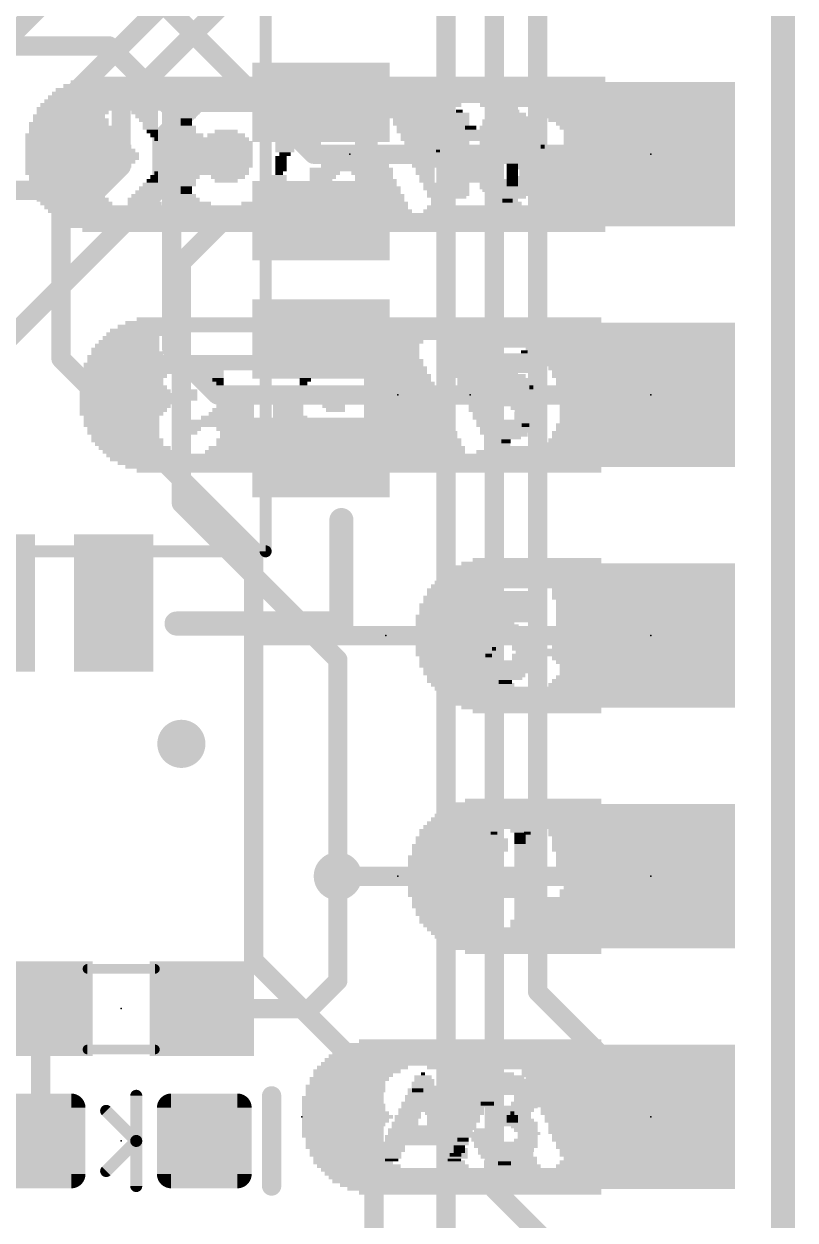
# Model space of a CAD drawing. Extents: x -33 to 53.6, y -19.6 to 58.5.
# Drawn here: x 14.85 to 22.99, y 28.12 to 40.75 of the extents above; entities that cross this region are included whole.
import ezdxf

# ---------------------------------------------------------------- set-up
doc = ezdxf.new("R2010")
doc.units = 0
for name, color, linetype in [('1', 12, 'CONTINUOUS'), ('16', 132, 'CONTINUOUS'), ('17', 110, 'CONTINUOUS'), ('18', 110, 'CONTINUOUS'), ('20', 31, 'CONTINUOUS'), ('21', 41, 'CONTINUOUS'), ('22', 40, 'CONTINUOUS'), ('23', 53, 'CONTINUOUS'), ('24', 53, 'CONTINUOUS'), ('51', 53, 'CONTINUOUS')]:
    doc.layers.add(name, color=color, linetype=linetype)

# ---------------------------------------------------------------- blocks, each defined once
blk = doc.blocks.new('RECT160000X160000R30')
at = {"const_width": 0.15}
blk.add_lwpolyline([(0.425, -0.35), (0.425, 0.35, 0.4142), (0.35, 0.425), (-0.35, 0.425, 0.4142), (-0.425, 0.35), (-0.425, -0.35, 0.4142), (-0.35, -0.425), (0.35, -0.425, 0.4142)], format="xyb", close=True, dxfattribs=at)
blk.add_solid([(-0.3754, -0.3754), (0.3754, -0.3754), (-0.3754, 0.3754), (0.3754, 0.3754)])
blk = doc.blocks.new('SQUAREP')
blk.add_solid([(-0.5, -0.5), (0.5, -0.5), (-0.5, 0.5), (0.5, 0.5)])
blk = doc.blocks.new('RECT')
blk.add_solid([(-0.5, -0.5), (0.5, -0.5), (-0.5, 0.5), (0.5, 0.5)])
blk = doc.blocks.new('ROUNDV')
at = {"const_width": 0.5}
blk.add_lwpolyline([(0, -0.25, 1), (0, 0.25, 1), (0, -0.25)], format="xyb", dxfattribs=at)

msp = doc.modelspace()

# ---------------------------------------------------------------- linework, layer by layer
at = {"layer": '1'}
for points, const_width in [([(22.86, 0), (22.86, 53.213)], 0.254), ([(19.304, 48.133), (19.304, 27.686)], 0.2032), ([(19.812, 45.72), (19.812, 28.448)], 0.2032), ([(20.2692, 43.18), (20.2692, 30.5308)], 0.2032), ([(15.494, 41.402), (14.732, 40.64)], 0.2032), ([(17.1653, 41.1683), (15.875, 39.878)], 0.2032), ([(16.383, 41.021), (15.24, 39.878)], 0.2032), ([(16.6776, 39.9186), (16.3068, 39.5478)], 0.2032), ([(17.9832, 39.9186), (16.6776, 39.9186)], 0.2032), ([(15.24, 39.878), (15.24, 39.624)], 0.2032), ([(15.875, 39.878), (15.875, 39.243)], 0.2032), ([(16.3068, 39.5478), (16.3068, 39.0398)], 0.2032), ([(15.875, 39.243), (15.621, 38.989)], 0.2032), ([(16.3068, 39.0398), (14.6456, 37.3786)], 0.2032), ([(15.621, 38.989), (9.652, 38.989)], 0.2032), ([(16.51, 38.227), (16.952, 38.669)], 0.2032), ([(16.952, 38.669), (17.9832, 38.669)], 0.2032), ([(16.51, 35.687), (16.51, 38.227)], 0.2032), ([(18.161, 34.036), (16.51, 35.687)], 0.2032), ([(18.161, 31.75), (18.161, 34.036)], 0.2032), ([(18.161, 30.646), (18.161, 31.75)], 0.2032), ([(18.161, 30.646), (17.868, 30.353)], 0.2032), ([(20.2692, 30.5308), (21.59, 29.21)], 0.2032), ([(15.025, 30.353), (15.025, 28.983)], 0.2032), ([(16.725, 30.353), (17.868, 30.353)], 0.2032), ([(15.025, 28.983), (14.998, 28.956)], 0.2032), ([(19.812, 28.448), (21.59, 26.67)], 0.2032)]:
    msp.add_lwpolyline(points, dxfattribs=dict(at, const_width=const_width))
at = {"layer": '1', "const_width": 0.1016}
for points in [[(16.6776, 39.9694, 1), (16.6776, 39.8678)], [(16.7136, 39.8827, 1), (16.6417, 39.9546)], [(17.9832, 39.8678, 1), (17.9832, 39.9694)], [(15.2908, 39.878, 1), (15.1892, 39.878)], [(15.2041, 39.9139, 1), (15.2759, 39.8421)], [(15.9258, 39.878, 1), (15.8242, 39.878)], [(15.8391, 39.9139, 1), (15.9109, 39.8421)], [(15.1892, 39.624, 1), (15.2908, 39.624)], [(16.3576, 39.5478, 1), (16.256, 39.5478)], [(16.2709, 39.5837, 1), (16.3427, 39.5119)], [(15.8242, 39.243, 1), (15.9258, 39.243)], [(15.9109, 39.2071, 1), (15.8391, 39.2789)], [(16.3427, 39.0039, 1), (16.2709, 39.0757)], [(15.5851, 39.0249, 1), (15.6569, 38.9531)], [(15.621, 38.9382, 1), (15.621, 39.0398)], [(16.256, 39.0398, 1), (16.3576, 39.0398)], [(16.952, 38.7198, 1), (16.952, 38.6182)], [(16.9879, 38.633, 1), (16.916, 38.7049)], [(17.9832, 38.6182, 1), (17.9832, 38.7198)], [(16.5608, 38.227, 1), (16.4592, 38.227)], [(16.4741, 38.2629, 1), (16.5459, 38.1911)], [(16.5459, 35.7229, 1), (16.4741, 35.6511)], [(16.4592, 35.687, 1), (16.5608, 35.687)], [(18.2118, 34.036, 1), (18.1102, 34.036)], [(18.1251, 34.0001, 1), (18.1969, 34.0719)], [(18.2118, 31.75, 1), (18.1102, 31.75)], [(18.1102, 31.75, 1), (18.2118, 31.75)], [(18.1102, 30.646, 1), (18.2118, 30.646)], [(18.1969, 30.6101, 1), (18.1251, 30.6819)], [(20.3051, 30.5667, 1), (20.2333, 30.4949)], [(20.2184, 30.5308, 1), (20.32, 30.5308)], [(15.0758, 30.353, 1), (14.9742, 30.353)], [(16.725, 30.4038, 1), (16.725, 30.3022)], [(17.8321, 30.3889, 1), (17.9039, 30.3171)], [(17.868, 30.3022, 1), (17.868, 30.4038)], [(21.5541, 29.1741, 1), (21.6259, 29.2459)], [(14.9621, 28.9919, 1), (15.0339, 28.9201)], [(15.0609, 28.9471, 1), (14.9891, 29.0189)], [(14.9742, 28.983, 1), (15.0758, 28.983)], [(19.8479, 28.4839, 1), (19.7761, 28.4121)], [(19.7612, 28.448, 1), (19.8628, 28.448)]]:
    msp.add_lwpolyline(points, format="xyb", dxfattribs=at)
at = {"layer": '16'}
for points, const_width in [([(22.86, 0), (22.86, 53.213)], 0.254), ([(17.907, 39.37), (15.875, 41.402)], 0.2032), ([(15.748, 40.513), (14.351, 40.513)], 0.2032), ([(16.4084, 39.8526), (15.748, 40.513)], 0.2032), ([(16.4084, 37.3126), (16.4084, 39.8526)], 0.2032), ([(15.24, 39.624), (15.24, 37.211)], 0.2032), ([(17.907, 39.37), (21.59, 39.37)], 0.2032), ([(16.891, 36.83), (16.4084, 37.3126)], 0.2032), ([(15.24, 37.211), (17.272, 35.179)], 0.2032), ([(21.59, 36.83), (16.891, 36.83)], 0.2032), ([(17.272, 35.179), (17.272, 34.29)], 0.2032), ([(17.272, 34.29), (17.272, 30.861)], 0.2032), ([(21.59, 34.29), (17.272, 34.29)], 0.2032), ([(18.161, 31.75), (21.59, 31.75)], 0.2032), ([(17.272, 30.861), (18.542, 29.591)], 0.2032), ([(18.542, 29.591), (18.542, 17.907)], 0.2032)]:
    msp.add_lwpolyline(points, dxfattribs=dict(at, const_width=const_width))
at = {"layer": '16', "const_width": 0.1016}
for points in [[(15.7839, 40.5489, 1), (15.7121, 40.4771)], [(15.748, 40.4622, 1), (15.748, 40.5638)], [(16.4592, 39.8526, 1), (16.3576, 39.8526)], [(16.3725, 39.8167, 1), (16.4443, 39.8885)], [(15.2908, 39.624, 1), (15.1892, 39.624)], [(17.907, 39.4208, 1), (17.907, 39.3192)], [(17.8711, 39.3341, 1), (17.9429, 39.4059)], [(21.59, 39.3192, 1), (21.59, 39.4208)], [(16.4443, 37.3485, 1), (16.3725, 37.2767)], [(15.2759, 37.2469, 1), (15.2041, 37.1751)], [(15.1892, 37.211, 1), (15.2908, 37.211)], [(16.3576, 37.3126, 1), (16.4592, 37.3126)], [(16.891, 36.8808, 1), (16.891, 36.7792)], [(16.8551, 36.7941, 1), (16.9269, 36.8659)], [(21.59, 36.7792, 1), (21.59, 36.8808)], [(17.3228, 35.179, 1), (17.2212, 35.179)], [(17.2361, 35.1431, 1), (17.3079, 35.2149)], [(17.3228, 34.29, 1), (17.2212, 34.29)], [(17.272, 34.3408, 1), (17.272, 34.2392)], [(17.2212, 34.29, 1), (17.3228, 34.29)], [(21.59, 34.2392, 1), (21.59, 34.3408)], [(18.161, 31.8008, 1), (18.161, 31.6992)], [(21.59, 31.6992, 1), (21.59, 31.8008)], [(17.3079, 30.8969, 1), (17.2361, 30.8251)], [(17.2212, 30.861, 1), (17.3228, 30.861)], [(18.5928, 29.591, 1), (18.4912, 29.591)], [(18.5061, 29.5551, 1), (18.5779, 29.6269)]]:
    msp.add_lwpolyline(points, format="xyb", dxfattribs=at)
at = {"layer": '20', "const_width": 0.2032}
msp.add_lwpolyline([(22.86, 2.54), (22.86, 55.88)], dxfattribs=at)
at = {"layer": '21'}
for points, const_width in [([(18.1991, 34.417), (18.1991, 35.5092)], 0.254), ([(16.4592, 34.417), (18.1991, 34.417)], 0.254), ([(17.4625, 29.4322), (17.4625, 28.4798)], 0.2032)]:
    msp.add_lwpolyline(points, dxfattribs=dict(at, const_width=const_width))
for points, const_width in [([(18.2626, 35.5092, 1), (18.1356, 35.5092)], 0.127), ([(16.4592, 34.4805, 1), (16.4592, 34.3535)], 0.127), ([(18.1356, 34.417, 1), (18.2626, 34.417)], 0.127), ([(18.1991, 34.3535, 1), (18.1991, 34.4805)], 0.127), ([(17.5133, 29.4322, 1), (17.4117, 29.4322)], 0.1016), ([(17.4117, 28.4798, 1), (17.5133, 28.4798)], 0.1016)]:
    msp.add_lwpolyline(points, format="xyb", dxfattribs=dict(at, const_width=const_width))
at = {"layer": '23'}
for p in [(18.288, 39.37), (18.796, 36.83), (18.669, 34.29), (18.796, 31.75), (15.875, 30.353), (17.78, 29.21), (15.875, 28.956)]:
    msp.add_point(p, dxfattribs=at)
at = {"layer": '24'}
for p in [(21.463, 39.37), (19.558, 36.83), (21.463, 36.83), (21.463, 34.29), (21.463, 31.75), (21.463, 29.21)]:
    msp.add_point(p, dxfattribs=at)
at = {"layer": '51'}
for points, const_width in [([(17.399, 49.6062), (17.399, 35.179)], 0.127), ([(17.399, 35.179), (5.461, 35.179)], 0.127), ([(16.231, 30.772), (15.519, 30.772)], 0.1016), ([(16.231, 29.921), (15.519, 29.921)], 0.1016), ([(16.0338, 29.4322), (16.0338, 28.956)], 0.127), ([(16.0338, 28.956), (15.7163, 29.2735)], 0.127), ([(16.0338, 28.956), (15.7163, 28.6385)], 0.127), ([(16.0338, 28.956), (16.0338, 28.4798)], 0.127)]:
    msp.add_lwpolyline(points, dxfattribs=dict(at, const_width=const_width))
for points, const_width in [([(17.399, 35.1472, 1), (17.399, 35.2108)], 0.0635), ([(17.3673, 35.179, 1), (17.4307, 35.179)], 0.0635), ([(15.519, 30.7974, 1), (15.519, 30.7466)], 0.0508), ([(16.231, 30.7466, 1), (16.231, 30.7974)], 0.0508), ([(15.519, 29.9464, 1), (15.519, 29.8956)], 0.0508), ([(16.231, 29.8956, 1), (16.231, 29.9464)], 0.0508), ([(16.0655, 29.4322, 1), (16.002, 29.4322)], 0.0635), ([(15.7387, 29.296, 1), (15.6938, 29.251)], 0.0635), ([(16.0655, 28.956, 1), (16.002, 28.956)], 0.0635), ([(16.002, 28.956, 1), (16.0655, 28.956)], 0.0635), ([(16.0562, 28.9335, 1), (16.0113, 28.9785)], 0.0635), ([(16.0113, 28.9335, 1), (16.0562, 28.9785)], 0.0635), ([(15.6938, 28.661, 1), (15.7387, 28.616)], 0.0635), ([(16.002, 28.4798, 1), (16.0655, 28.4798)], 0.0635)]:
    msp.add_lwpolyline(points, format="xyb", dxfattribs=dict(at, const_width=const_width))

# ---------------------------------------------------------------- block references
at = {"layer": '1', "xscale": 1.4478, "yscale": 0.8382}
for p, rotation in [((17.9832, 39.9186), 180), ((17.9832, 38.669), 180), ((17.9832, 37.4193), 180), ((17.9832, 36.1696), 180), ((14.5466, 34.6329), 90), ((15.7963, 34.6329), 90)]:
    msp.add_blockref('RECT', p, dxfattribs=dict(at, rotation=rotation))
at = {"layer": '1', "xscale": 1.1, "rotation": 180}
for p in [(15.025, 30.353), (16.725, 30.353)]:
    msp.add_blockref('RECT', p, dxfattribs=at)
at = {"layer": '1', "rotation": 270}
for p in [(14.998, 28.956), (16.752, 28.956)]:
    msp.add_blockref('RECT160000X160000R30', p, dxfattribs=at)
at = {"layer": '17', "xscale": 1.524, "yscale": 1.524, "rotation": 90}
for p in [(21.59, 39.37), (21.59, 39.37), (21.59, 36.83), (21.59, 36.83), (21.59, 34.29), (21.59, 34.29), (21.59, 31.75), (21.59, 31.75), (21.59, 29.21), (21.59, 29.21)]:
    msp.add_blockref('SQUAREP', p, dxfattribs=at)
at = {"layer": '18', "xscale": 0.508, "yscale": 0.508}
for p in [(15.24, 39.624), (15.24, 39.624), (16.51, 33.147), (16.51, 33.147), (18.161, 31.75), (18.161, 31.75)]:
    msp.add_blockref('ROUNDV', p, dxfattribs=at)
at = {"layer": '21'}
for p, xscale, yscale in [((19.428, 39.755), 0.24, 0.03), ((19.443, 39.79), 0.21, 0.04), ((19.443, 39.825), 0.07, 0.03), ((19.953, 39.755), 0.45, 0.03), ((19.973, 39.79), 0.35, 0.04), ((19.973, 39.825), 0.21, 0.03), ((19.373, 39.65), 0.35, 0.04), ((19.393, 39.685), 0.31, 0.03), ((19.408, 39.72), 0.28, 0.04), ((19.953, 39.65), 0.59, 0.04), ((19.953, 39.72), 0.53, 0.04), ((19.968, 39.685), 0.56, 0.03), ((19.323, 39.545), 0.45, 0.03), ((19.323, 39.51), 0.45, 0.04), ((19.338, 39.58), 0.42, 0.04), ((19.358, 39.615), 0.38, 0.03), ((19.798, 39.615), 0.28, 0.03), ((19.778, 39.58), 0.24, 0.04), ((19.778, 39.545), 0.24, 0.03), ((19.778, 39.51), 0.24, 0.04), ((20.148, 39.615), 0.28, 0.03), ((20.148, 39.51), 0.28, 0.04), ((20.163, 39.58), 0.25, 0.04), ((20.163, 39.545), 0.25, 0.03), ((19.338, 39.475), 0.42, 0.03), ((19.358, 39.44), 0.38, 0.04), ((19.218, 39.405), 0.04, 0.03), ((19.428, 39.405), 0.24, 0.03), ((19.428, 39.37), 0.24, 0.04), ((19.953, 39.475), 0.59, 0.03), ((19.968, 39.44), 0.56, 0.04), ((19.953, 39.37), 0.53, 0.04), ((19.973, 39.405), 0.49, 0.03), ((19.428, 39.335), 0.24, 0.03), ((19.428, 39.3), 0.24, 0.04), ((19.428, 39.265), 0.24, 0.03), ((19.758, 39.265), 0.28, 0.03), ((19.953, 39.335), 0.59, 0.03), ((19.973, 39.3), 0.63, 0.04), ((20.163, 39.265), 0.25, 0.03), ((19.428, 39.23), 0.24, 0.04), ((19.428, 39.195), 0.24, 0.03), ((19.428, 39.16), 0.24, 0.04), ((19.428, 39.125), 0.24, 0.03), ((19.743, 39.23), 0.25, 0.04), ((19.743, 39.195), 0.25, 0.03), ((19.743, 39.16), 0.25, 0.04), ((19.758, 39.125), 0.28, 0.03), ((20.163, 39.23), 0.25, 0.04), ((20.163, 39.125), 0.25, 0.03), ((20.198, 39.195), 0.24, 0.03), ((20.198, 39.16), 0.24, 0.04), ((19.428, 39.09), 0.24, 0.04), ((19.428, 39.055), 0.24, 0.03), ((19.428, 39.02), 0.24, 0.04), ((19.973, 39.09), 0.63, 0.04), ((19.973, 39.055), 0.63, 0.03), ((19.953, 39.02), 0.59, 0.04), ((19.428, 38.985), 0.24, 0.03), ((19.443, 38.95), 0.21, 0.04), ((19.428, 38.915), 0.18, 0.03), ((19.953, 38.985), 0.53, 0.03), ((19.953, 38.95), 0.45, 0.04), ((19.973, 38.915), 0.35, 0.03), ((19.953, 38.88), 0.11, 0.04), ((20.076, 37.25), 0.32, 0.04), ((20.131, 37.285), 0.07, 0.03), ((19.991, 37.11), 0.49, 0.04), ((20.006, 37.145), 0.46, 0.03), ((20.026, 37.18), 0.42, 0.04), ((20.041, 37.215), 0.39, 0.03), ((19.816, 37.005), 0.28, 0.03), ((19.951, 37.075), 0.49, 0.03), ((19.866, 37.04), 0.32, 0.04), ((19.761, 36.935), 0.25, 0.03), ((19.846, 36.9), 0.42, 0.04), ((19.881, 36.865), 0.49, 0.03), ((19.796, 36.97), 0.24, 0.04), ((19.886, 36.83), 0.56, 0.04), ((19.901, 36.795), 0.59, 0.03), ((19.921, 36.76), 0.63, 0.04), ((19.921, 36.725), 0.63, 0.03), ((19.746, 36.69), 0.28, 0.04), ((19.726, 36.655), 0.24, 0.03), ((19.726, 36.62), 0.24, 0.04), ((20.126, 36.69), 0.28, 0.04), ((20.146, 36.655), 0.24, 0.03), ((20.146, 36.62), 0.24, 0.04), ((19.741, 36.585), 0.21, 0.03), ((19.951, 36.55), 0.63, 0.04), ((19.936, 36.515), 0.6, 0.03), ((19.956, 36.48), 0.56, 0.04), ((20.146, 36.585), 0.24, 0.03), ((19.951, 36.445), 0.49, 0.03), ((19.956, 36.41), 0.42, 0.04), ((19.936, 36.375), 0.32, 0.03), ((19.936, 36.34), 0.1, 0.04), ((19.964, 34.71), 0.49, 0.04), ((19.984, 34.745), 0.39, 0.03), ((19.969, 34.64), 0.56, 0.04), ((19.969, 34.605), 0.56, 0.03), ((19.984, 34.675), 0.53, 0.03), ((19.969, 34.57), 0.56, 0.04), ((19.949, 34.535), 0.52, 0.03), ((19.794, 34.5), 0.21, 0.04), ((19.794, 34.465), 0.21, 0.03), ((19.809, 34.43), 0.32, 0.04), ((19.859, 34.395), 0.42, 0.03), ((19.894, 34.36), 0.49, 0.04), ((19.914, 34.325), 0.53, 0.03), ((19.929, 34.29), 0.56, 0.04), ((19.929, 34.255), 0.56, 0.03), ((19.949, 34.22), 0.6, 0.04), ((19.794, 34.185), 0.21, 0.03), ((19.754, 34.08), 0.07, 0.04), ((19.809, 34.15), 0.04, 0.04), ((20.124, 34.185), 0.25, 0.03), ((20.124, 34.15), 0.25, 0.04), ((20.124, 34.08), 0.25, 0.04), ((20.144, 34.115), 0.21, 0.03), ((19.914, 33.975), 0.59, 0.03), ((19.949, 34.01), 0.6, 0.04), ((19.774, 34.045), 0.17, 0.03), ((20.124, 34.045), 0.25, 0.03), ((19.929, 33.94), 0.56, 0.04), ((19.914, 33.905), 0.53, 0.03), ((19.914, 33.87), 0.45, 0.04), ((19.934, 33.835), 0.35, 0.03), ((19.929, 33.8), 0.14, 0.04), ((19.811, 32.205), 0.07, 0.03), ((20.161, 32.205), 0.07, 0.03), ((19.831, 32.135), 0.25, 0.03), ((19.831, 32.1), 0.25, 0.04), ((19.831, 32.065), 0.25, 0.03), ((19.831, 32.17), 0.17, 0.04), ((20.161, 32.17), 0.21, 0.04), ((20.181, 32.135), 0.25, 0.03), ((20.181, 32.1), 0.25, 0.04), ((20.181, 32.065), 0.25, 0.03), ((19.796, 31.995), 0.24, 0.03), ((19.796, 31.96), 0.24, 0.04), ((19.831, 32.03), 0.25, 0.04), ((20.181, 32.03), 0.25, 0.04), ((20.181, 31.995), 0.25, 0.03), ((20.181, 31.96), 0.25, 0.04), ((19.761, 31.855), 0.25, 0.03), ((19.761, 31.82), 0.25, 0.04), ((19.796, 31.925), 0.24, 0.03), ((19.796, 31.89), 0.24, 0.04), ((20.181, 31.925), 0.25, 0.03), ((20.181, 31.89), 0.25, 0.04), ((20.181, 31.855), 0.25, 0.03), ((20.181, 31.82), 0.25, 0.04), ((19.956, 31.715), 0.7, 0.03), ((19.956, 31.68), 0.7, 0.04), ((19.761, 31.785), 0.25, 0.03), ((19.971, 31.75), 0.67, 0.04), ((20.181, 31.785), 0.25, 0.03), ((19.956, 31.645), 0.7, 0.03), ((19.956, 31.61), 0.7, 0.04), ((19.971, 31.575), 0.67, 0.03), ((20.006, 31.54), 0.6, 0.04), ((20.181, 31.505), 0.25, 0.03), ((20.181, 31.47), 0.25, 0.04), ((20.181, 31.435), 0.25, 0.03), ((20.181, 31.4), 0.25, 0.04), ((20.181, 31.365), 0.25, 0.03), ((20.181, 31.33), 0.25, 0.04), ((20.181, 31.295), 0.17, 0.03), ((19.06, 29.665), 0.04, 0.03), ((19.915, 29.665), 0.21, 0.03), ((19.06, 29.56), 0.24, 0.04), ((19.06, 29.63), 0.18, 0.04), ((19.075, 29.595), 0.21, 0.03), ((19.915, 29.595), 0.49, 0.03), ((19.935, 29.56), 0.53, 0.04), ((19.935, 29.63), 0.39, 0.04), ((19.06, 29.42), 0.38, 0.04), ((19.06, 29.49), 0.32, 0.04), ((19.075, 29.455), 0.35, 0.03), ((19.08, 29.525), 0.28, 0.03), ((19.935, 29.455), 0.67, 0.03), ((19.725, 29.42), 0.25, 0.04), ((19.935, 29.525), 0.59, 0.03), ((19.935, 29.49), 0.59, 0.04), ((20.145, 29.42), 0.25, 0.04), ((19.06, 29.28), 0.52, 0.04), ((19.06, 29.35), 0.46, 0.04), ((19.075, 29.315), 0.49, 0.03), ((19.08, 29.385), 0.42, 0.03), ((19.725, 29.385), 0.17, 0.03), ((19.74, 29.35), 0.14, 0.04), ((20.02, 29.28), 0.42, 0.04), ((20.06, 29.315), 0.42, 0.03), ((20.13, 29.35), 0.28, 0.04), ((20.145, 29.385), 0.25, 0.03), ((18.9, 29.21), 0.28, 0.04), ((18.885, 29.175), 0.25, 0.03), ((18.92, 29.245), 0.24, 0.03), ((19.22, 29.245), 0.28, 0.03), ((19.235, 29.21), 0.25, 0.04), ((19.235, 29.175), 0.25, 0.03), ((20.005, 29.245), 0.39, 0.03), ((20.005, 29.21), 0.39, 0.04), ((20.02, 29.175), 0.42, 0.03), ((19.06, 29.07), 0.74, 0.04), ((19.06, 29.035), 0.74, 0.03), ((18.87, 29.14), 0.28, 0.04), ((19.06, 29.105), 0.66, 0.03), ((19.27, 29.14), 0.24, 0.04), ((19.69, 29.035), 0.24, 0.03), ((19.69, 29.07), 0.18, 0.04), ((20.06, 29.14), 0.42, 0.04), ((20.13, 29.105), 0.28, 0.03), ((20.145, 29.07), 0.25, 0.04), ((20.18, 29.035), 0.24, 0.03), ((19.06, 28.93), 0.88, 0.04), ((19.06, 29), 0.8, 0.04), ((19.06, 28.965), 0.8, 0.03), ((19.69, 29), 0.24, 0.04), ((19.71, 28.965), 0.28, 0.03), ((19.935, 28.93), 0.67, 0.04), ((20.145, 28.965), 0.25, 0.03), ((20.165, 29), 0.21, 0.04), ((18.73, 28.86), 0.28, 0.04), ((18.71, 28.825), 0.24, 0.03), ((18.745, 28.895), 0.25, 0.03), ((18.725, 28.79), 0.21, 0.04), ((19.375, 28.895), 0.25, 0.03), ((19.39, 28.86), 0.28, 0.04), ((19.41, 28.825), 0.24, 0.03), ((19.41, 28.79), 0.24, 0.04), ((19.935, 28.895), 0.67, 0.03), ((19.935, 28.86), 0.59, 0.04), ((19.92, 28.825), 0.56, 0.03), ((19.915, 28.79), 0.49, 0.04), ((18.73, 28.755), 0.14, 0.03), ((19.39, 28.755), 0.14, 0.03), ((19.915, 28.755), 0.35, 0.03), ((19.92, 28.72), 0.14, 0.04)]:
    msp.add_blockref('RECT', p, dxfattribs=dict(at, xscale=xscale, yscale=yscale))
at = {"layer": '22', "yscale": 0.04, "rotation": 180}
for p, xscale in [((18.163, 40.13), 5.64), ((18.223, 40.17), 5.52), ((18.063, 40.01), 5.84), ((18.083, 40.05), 5.8), ((18.123, 40.09), 5.72), ((15.423, 39.89), 0.8), ((16.783, 39.93), 3.44), ((18.043, 39.97), 5.88), ((17.463, 39.89), 0.88), ((18.283, 39.89), 0.36), ((19.803, 39.93), 2.36), ((19.063, 39.89), 0.8), ((20.323, 39.89), 1.32), ((15.323, 39.77), 0.76), ((15.383, 39.85), 0.8), ((15.363, 39.81), 0.76), ((16.123, 39.85), 0.36), ((16.123, 39.81), 0.28), ((16.143, 39.77), 0.24), ((16.643, 39.85), 0.28), ((16.603, 39.81), 0.2), ((16.583, 39.77), 0.16), ((17.483, 39.85), 0.6), ((17.483, 39.81), 0.44), ((17.503, 39.77), 0.32), ((18.303, 39.85), 0.24), ((18.343, 39.81), 0.16), ((18.383, 39.77), 0.16), ((19.023, 39.85), 0.72), ((19.003, 39.81), 0.6), ((19.003, 39.77), 0.6), ((19.923, 39.85), 0.28), ((19.943, 39.81), 0.24), ((19.963, 39.77), 0.2), ((20.623, 39.85), 0.72), ((20.643, 39.81), 0.68), ((20.663, 39.77), 0.64), ((15.323, 39.69), 0.84), ((15.343, 39.65), 0.88), ((15.343, 39.73), 0.8), ((16.163, 39.73), 0.2), ((16.183, 39.69), 0.16), ((16.183, 39.65), 0.16), ((16.563, 39.73), 0.12), ((16.563, 39.69), 0.12), ((16.583, 39.65), 0.16), ((17.523, 39.73), 0.28), ((17.543, 39.69), 0.24), ((17.583, 39.65), 0.24), ((17.983, 39.65), 0.16), ((18.383, 39.73), 0.16), ((18.423, 39.69), 0.16), ((18.423, 39.65), 0.16), ((19.003, 39.73), 0.52), ((18.983, 39.69), 0.48), ((19.003, 39.65), 0.44), ((19.563, 39.65), 0.12), ((19.963, 39.73), 0.2), ((19.983, 39.69), 0.16), ((19.983, 39.65), 0.16), ((20.683, 39.73), 0.6), ((20.723, 39.69), 0.52), ((20.743, 39.65), 0.48), ((15.383, 39.53), 1.04), ((15.363, 39.61), 0.92), ((16.203, 39.61), 0.12), ((16.223, 39.57), 0.08), ((16.243, 39.53), 0.04), ((16.583, 39.61), 0.16), ((16.623, 39.57), 0.24), ((16.863, 39.53), 0.72), ((16.983, 39.57), 0.4), ((16.983, 39.61), 0.24), ((17.603, 39.61), 0.28), ((17.803, 39.57), 0.6), ((17.783, 39.53), 0.56), ((17.983, 39.61), 0.24), ((18.443, 39.61), 0.2), ((18.443, 39.57), 0.2), ((18.463, 39.53), 0.24), ((19.003, 39.61), 0.44), ((19.023, 39.57), 0.4), ((19.023, 39.53), 0.4), ((19.563, 39.61), 0.2), ((19.563, 39.57), 0.2), ((19.583, 39.53), 0.16), ((19.983, 39.61), 0.16), ((19.983, 39.57), 0.16), ((19.983, 39.53), 0.16), ((20.763, 39.61), 0.44), ((20.763, 39.57), 0.44), ((20.763, 39.53), 0.44), ((15.403, 39.49), 1.08), ((15.423, 39.45), 1.12), ((15.443, 39.41), 1.16), ((15.463, 39.37), 1.2), ((16.883, 39.49), 0.76), ((16.883, 39.45), 0.76), ((16.883, 39.41), 0.76), ((16.883, 39.37), 0.76), ((17.743, 39.49), 0.48), ((17.663, 39.45), 0.32), ((17.603, 39.41), 0.2), ((17.603, 39.37), 0.12), ((18.463, 39.37), 0.4), ((18.463, 39.45), 0.32), ((18.463, 39.41), 0.32), ((18.463, 39.49), 0.24), ((19.043, 39.49), 0.36), ((19.063, 39.45), 0.4), ((19.103, 39.41), 0.4), ((19.083, 39.37), 0.36), ((19.963, 39.45), 0.2), ((19.963, 39.41), 0.2), ((19.963, 39.37), 0.2), ((19.983, 39.49), 0.16), ((20.323, 39.45), 0.04), ((20.643, 39.41), 0.68), ((20.643, 39.37), 0.68), ((20.743, 39.45), 0.48), ((20.763, 39.49), 0.44), ((15.463, 39.33), 1.2), ((15.443, 39.29), 1.16), ((15.423, 39.25), 1.12), ((16.883, 39.33), 0.76), ((16.883, 39.29), 0.76), ((16.883, 39.25), 0.76), ((17.563, 39.33), 0.12), ((17.563, 39.29), 0.12), ((17.563, 39.25), 0.12), ((18.343, 39.25), 0.72), ((18.403, 39.29), 0.6), ((18.443, 39.33), 0.44), ((19.103, 39.33), 0.32), ((19.083, 39.29), 0.28), ((19.083, 39.25), 0.28), ((19.583, 39.25), 0.16), ((19.983, 39.33), 0.16), ((19.983, 39.29), 0.16), ((20.003, 39.25), 0.12), ((20.643, 39.33), 0.68), ((20.643, 39.29), 0.68), ((20.643, 39.25), 0.68), ((15.403, 39.21), 1.08), ((15.383, 39.17), 1.04), ((15.383, 39.13), 0.96), ((16.223, 39.13), 0.08), ((16.243, 39.17), 0.04), ((16.863, 39.21), 0.72), ((16.863, 39.17), 0.72), ((16.603, 39.13), 0.2), ((17.003, 39.13), 0.36), ((17.543, 39.13), 0.16), ((17.563, 39.21), 0.12), ((17.543, 39.17), 0.08), ((18.303, 39.21), 0.88), ((18.023, 39.17), 0.32), ((18.003, 39.13), 0.28), ((18.523, 39.17), 0.44), ((18.543, 39.13), 0.4), ((19.083, 39.21), 0.2), ((19.083, 39.17), 0.2), ((19.103, 39.13), 0.16), ((19.563, 39.17), 0.28), ((19.583, 39.21), 0.24), ((19.583, 39.13), 0.24), ((20.003, 39.21), 0.12), ((20.003, 39.17), 0.12), ((20.003, 39.13), 0.12), ((20.643, 39.21), 0.68), ((20.643, 39.17), 0.68), ((20.643, 39.13), 0.68), ((15.363, 39.09), 0.92), ((15.343, 39.05), 0.88), ((15.343, 39.01), 0.8), ((16.163, 39.01), 0.2), ((16.183, 39.05), 0.16), ((16.203, 39.09), 0.12), ((16.583, 39.09), 0.16), ((16.583, 39.05), 0.16), ((16.563, 39.01), 0.12), ((16.983, 39.09), 0.24), ((17.503, 39.01), 0.24), ((17.523, 39.05), 0.2), ((17.543, 39.09), 0.16), ((17.983, 39.09), 0.24), ((18.563, 39.09), 0.44), ((18.563, 39.05), 0.44), ((18.583, 39.01), 0.48), ((19.103, 39.09), 0.16), ((19.143, 39.05), 0.16), ((19.143, 39.01), 0.16), ((19.563, 39.09), 0.2), ((19.983, 39.01), 0.16), ((20.003, 39.09), 0.12), ((20.003, 39.05), 0.12), ((20.643, 39.09), 0.68), ((20.643, 39.05), 0.68), ((20.643, 39.01), 0.68), ((15.323, 38.97), 0.76), ((15.343, 38.93), 0.72), ((15.363, 38.89), 0.76), ((16.103, 38.89), 0.32), ((16.123, 38.93), 0.28), ((16.143, 38.97), 0.24), ((16.563, 38.97), 0.12), ((16.583, 38.93), 0.16), ((16.603, 38.89), 0.2), ((17.503, 38.89), 0.48), ((17.503, 38.93), 0.4), ((17.503, 38.97), 0.32), ((18.543, 38.89), 0.64), ((18.563, 38.97), 0.52), ((18.583, 38.93), 0.56), ((19.183, 38.97), 0.16), ((19.203, 38.93), 0.2), ((19.243, 38.89), 0.2), ((19.943, 38.89), 0.24), ((19.963, 38.93), 0.2), ((19.983, 38.97), 0.16), ((20.643, 38.97), 0.68), ((20.643, 38.93), 0.68), ((20.643, 38.89), 0.68), ((15.403, 38.85), 0.76), ((16.983, 38.81), 3.84), ((17.023, 38.77), 3.84), ((16.123, 38.85), 0.36), ((16.663, 38.85), 0.32), ((17.483, 38.85), 0.68), ((18.523, 38.85), 0.76), ((20.023, 38.77), 1.92), ((20.043, 38.81), 1.88), ((19.263, 38.85), 0.24), ((19.923, 38.85), 0.36), ((20.623, 38.85), 0.72), ((18.063, 38.73), 5.84), ((18.083, 38.69), 5.8), ((18.123, 38.65), 5.72), ((18.163, 38.61), 5.64), ((18.223, 38.57), 5.52), ((17.478, 37.63), 2.88), ((19.763, 37.63), 2.36), ((17.338, 37.51), 3.16), ((17.378, 37.55), 3.08), ((17.418, 37.59), 3), ((19.763, 37.59), 2.36), ((19.763, 37.55), 2.36), ((19.763, 37.51), 2.36), ((15.938, 37.35), 0.68), ((15.958, 37.39), 0.64), ((15.978, 37.43), 0.6), ((16.018, 37.47), 0.6), ((18.698, 37.47), 0.44), ((18.718, 37.43), 0.4), ((18.718, 37.39), 0.4), ((18.718, 37.35), 0.4), ((19.763, 37.47), 2.36), ((19.763, 37.43), 2.36), ((18.823, 37.39), 0.48), ((18.803, 37.35), 0.44), ((20.083, 37.39), 1.72), ((20.083, 37.35), 1.72), ((17.218, 37.23), 3.4), ((15.918, 37.31), 0.72), ((15.938, 37.27), 0.76), ((18.698, 37.27), 0.44), ((18.718, 37.31), 0.4), ((18.803, 37.31), 0.44), ((18.803, 37.27), 0.44), ((18.803, 37.23), 0.44), ((19.543, 37.31), 0.56), ((19.543, 37.27), 0.56), ((19.563, 37.23), 0.52), ((20.543, 37.31), 0.8), ((20.583, 37.27), 0.72), ((20.603, 37.23), 0.68), ((17.198, 37.15), 3.44), ((17.198, 37.11), 3.44), ((17.218, 37.19), 3.4), ((18.823, 37.19), 0.48), ((18.823, 37.15), 0.48), ((18.843, 37.11), 0.52), ((19.563, 37.19), 0.52), ((19.583, 37.15), 0.48), ((19.583, 37.11), 0.48), ((20.623, 37.19), 0.64), ((20.643, 37.15), 0.6), ((20.663, 37.11), 0.56), ((15.898, 37.03), 0.92), ((15.878, 36.99), 0.88), ((15.958, 37.07), 0.96), ((16.858, 37.07), 0.2), ((16.878, 37.03), 0.16), ((16.898, 36.99), 0.12), ((17.878, 37.07), 0.24), ((17.838, 37.03), 0.16), ((17.818, 36.99), 0.12), ((18.678, 37.07), 0.48), ((18.678, 37.03), 0.48), ((18.678, 36.99), 0.48), ((18.843, 37.07), 0.52), ((18.863, 37.03), 0.56), ((18.863, 36.99), 0.56), ((19.723, 37.07), 0.68), ((19.763, 37.03), 0.76), ((19.803, 36.99), 0.76), ((20.683, 37.07), 0.52), ((20.683, 37.03), 0.52), ((20.703, 36.99), 0.48), ((15.878, 36.95), 0.88), ((15.898, 36.91), 0.92), ((15.918, 36.87), 0.96), ((16.598, 36.87), 0.16), ((16.918, 36.95), 0.08), ((17.058, 36.91), 0.36), ((17.078, 36.87), 0.4), ((17.638, 36.91), 0.32), ((17.638, 36.87), 0.32), ((17.798, 36.95), 0.08), ((18.138, 36.87), 0.2), ((18.678, 36.95), 0.48), ((18.678, 36.91), 0.48), ((18.678, 36.87), 0.48), ((18.883, 36.95), 0.6), ((18.883, 36.91), 0.6), ((18.903, 36.87), 0.64), ((19.823, 36.95), 0.8), ((19.743, 36.91), 0.56), ((19.703, 36.87), 0.48), ((20.203, 36.91), 0.04), ((20.703, 36.95), 0.48), ((20.703, 36.91), 0.48), ((20.723, 36.87), 0.44), ((16.058, 36.83), 1.24), ((16.058, 36.79), 1.24), ((15.998, 36.75), 1.12), ((17.078, 36.83), 0.4), ((17.078, 36.79), 0.4), ((17.078, 36.75), 0.4), ((17.638, 36.83), 0.32), ((17.638, 36.79), 0.32), ((17.638, 36.75), 0.32), ((18.118, 36.83), 0.24), ((18.118, 36.79), 0.24), ((18.118, 36.75), 0.24), ((18.678, 36.83), 0.48), ((18.678, 36.79), 0.48), ((18.678, 36.75), 0.48), ((18.903, 36.83), 0.64), ((18.923, 36.79), 0.68), ((18.923, 36.75), 0.68), ((19.683, 36.83), 0.36), ((19.683, 36.79), 0.36), ((19.663, 36.75), 0.32), ((20.723, 36.83), 0.44), ((20.723, 36.79), 0.44), ((20.723, 36.75), 0.44), ((15.918, 36.71), 0.96), ((15.898, 36.67), 0.92), ((15.878, 36.63), 0.88), ((17.038, 36.63), 0.48), ((17.058, 36.67), 0.44), ((17.078, 36.71), 0.4), ((17.638, 36.71), 0.32), ((17.638, 36.67), 0.32), ((17.638, 36.63), 0.32), ((18.118, 36.71), 0.24), ((18.138, 36.67), 0.2), ((18.678, 36.71), 0.48), ((18.678, 36.67), 0.48), ((18.678, 36.63), 0.48), ((18.943, 36.71), 0.72), ((18.943, 36.67), 0.72), ((18.963, 36.63), 0.76), ((19.663, 36.71), 0.24), ((19.663, 36.67), 0.24), ((19.683, 36.63), 0.2), ((20.143, 36.63), 0.24), ((20.143, 36.67), 0.16), ((20.723, 36.71), 0.44), ((20.723, 36.67), 0.44), ((20.723, 36.63), 0.44), ((15.878, 36.59), 0.8), ((15.878, 36.55), 0.8), ((15.878, 36.51), 0.8), ((15.898, 36.47), 0.76), ((16.878, 36.51), 0.8), ((16.598, 36.47), 0.24), ((16.918, 36.55), 0.72), ((16.998, 36.59), 0.56), ((17.078, 36.47), 0.4), ((17.658, 36.59), 0.36), ((17.678, 36.55), 0.4), ((17.658, 36.51), 0.36), ((17.658, 36.47), 0.36), ((18.678, 36.59), 0.48), ((18.678, 36.55), 0.48), ((18.678, 36.51), 0.48), ((18.678, 36.47), 0.48), ((18.963, 36.59), 0.76), ((18.963, 36.55), 0.76), ((18.983, 36.51), 0.8), ((18.983, 36.47), 0.8), ((19.683, 36.59), 0.2), ((19.703, 36.55), 0.16), ((19.703, 36.51), 0.16), ((19.743, 36.47), 0.16), ((20.143, 36.59), 0.24), ((20.123, 36.55), 0.2), ((20.143, 36.51), 0.08), ((20.703, 36.51), 0.48), ((20.703, 36.47), 0.48), ((20.723, 36.59), 0.44), ((20.723, 36.55), 0.44), ((15.898, 36.43), 0.76), ((15.918, 36.39), 0.72), ((15.938, 36.35), 0.76), ((16.598, 36.43), 0.16), ((17.078, 36.35), 0.4), ((17.098, 36.43), 0.36), ((17.098, 36.39), 0.36), ((17.638, 36.43), 0.32), ((17.638, 36.39), 0.32), ((17.638, 36.35), 0.32), ((18.118, 36.35), 0.24), ((18.138, 36.43), 0.2), ((18.138, 36.39), 0.2), ((18.678, 36.43), 0.48), ((18.678, 36.39), 0.48), ((18.678, 36.35), 0.48), ((19.003, 36.43), 0.84), ((19.003, 36.39), 0.84), ((19.023, 36.35), 0.88), ((19.743, 36.43), 0.16), ((19.783, 36.39), 0.16), ((19.803, 36.35), 0.2), ((20.663, 36.35), 0.56), ((20.683, 36.43), 0.52), ((20.683, 36.39), 0.52), ((15.958, 36.31), 0.72), ((16.018, 36.27), 0.76), ((16.058, 36.23), 0.76), ((17.018, 36.23), 0.52), ((17.038, 36.27), 0.48), ((17.078, 36.31), 0.4), ((17.598, 36.27), 0.32), ((17.638, 36.23), 0.4), ((17.618, 36.31), 0.28), ((18.098, 36.27), 0.28), ((18.118, 36.23), 0.32), ((18.118, 36.31), 0.24), ((18.678, 36.31), 0.48), ((18.678, 36.27), 0.48), ((18.678, 36.23), 0.48), ((19.023, 36.31), 0.88), ((19.043, 36.27), 0.92), ((19.043, 36.23), 0.92), ((20.283, 36.23), 1.32), ((19.843, 36.31), 0.28), ((20.323, 36.27), 1.24), ((20.623, 36.31), 0.64), ((17.318, 36.19), 3.2), ((17.338, 36.15), 3.16), ((17.378, 36.11), 3.08), ((19.763, 36.19), 2.36), ((19.763, 36.15), 2.36), ((19.763, 36.11), 2.36), ((17.418, 36.07), 3), ((17.478, 36.03), 2.88), ((19.763, 36.07), 2.36), ((19.763, 36.03), 2.36), ((20.263, 35.09), 1.36), ((20.123, 34.97), 1.64), ((20.163, 35.01), 1.56), ((20.203, 35.05), 1.48), ((20.063, 34.85), 1.76), ((20.083, 34.89), 1.72), ((20.103, 34.93), 1.68), ((19.483, 34.77), 0.76), ((19.483, 34.73), 0.76), ((20.043, 34.81), 1.8), ((20.683, 34.77), 0.52), ((20.683, 34.73), 0.52), ((19.443, 34.61), 0.84), ((19.443, 34.69), 0.76), ((19.443, 34.65), 0.76), ((20.683, 34.69), 0.52), ((20.703, 34.65), 0.48), ((20.703, 34.61), 0.48), ((19.603, 34.49), 1.24), ((19.603, 34.45), 1.24), ((19.443, 34.57), 0.84), ((19.623, 34.53), 1.2), ((20.703, 34.57), 0.48), ((20.703, 34.53), 0.48), ((20.703, 34.49), 0.48), ((20.703, 34.45), 0.48), ((19.503, 34.41), 1.04), ((19.463, 34.37), 0.96), ((19.443, 34.33), 0.92), ((20.703, 34.41), 0.48), ((20.723, 34.37), 0.44), ((20.723, 34.33), 0.44), ((19.423, 34.29), 0.88), ((19.423, 34.25), 0.88), ((19.403, 34.21), 0.84), ((20.723, 34.29), 0.44), ((20.723, 34.25), 0.44), ((20.723, 34.21), 0.44), ((19.403, 34.17), 0.84), ((19.403, 34.13), 0.84), ((19.403, 34.09), 0.84), ((20.503, 34.13), 0.88), ((20.503, 34.09), 0.88), ((20.183, 34.17), 0.16), ((20.683, 34.17), 0.52), ((19.423, 34.05), 0.8), ((19.423, 34.01), 0.8), ((19.423, 33.97), 0.8), ((20.203, 34.05), 0.28), ((20.203, 34.01), 0.2), ((20.683, 34.05), 0.52), ((20.703, 34.01), 0.48), ((20.723, 33.97), 0.44), ((19.463, 33.93), 0.8), ((19.463, 33.89), 0.8), ((19.503, 33.85), 0.8), ((20.703, 33.85), 0.48), ((20.723, 33.93), 0.44), ((20.723, 33.89), 0.44), ((19.523, 33.81), 0.84), ((19.583, 33.77), 0.88), ((20.063, 33.73), 1.76), ((20.083, 33.69), 1.72), ((20.663, 33.77), 0.56), ((20.683, 33.81), 0.52), ((20.103, 33.65), 1.68), ((20.123, 33.61), 1.64), ((20.163, 33.57), 1.56), ((20.203, 33.53), 1.48), ((20.263, 33.49), 1.36), ((20.083, 32.43), 1.72), ((20.123, 32.47), 1.64), ((20.163, 32.51), 1.56), ((20.223, 32.55), 1.44), ((20.023, 32.31), 1.84), ((20.043, 32.35), 1.8), ((20.063, 32.39), 1.76), ((19.403, 32.23), 0.76), ((19.383, 32.19), 0.72), ((20.003, 32.27), 1.88), ((20.083, 32.23), 0.2), ((20.083, 32.19), 0.12), ((20.663, 32.23), 0.56), ((20.663, 32.19), 0.56), ((19.343, 32.07), 0.8), ((19.363, 32.15), 0.76), ((19.363, 32.11), 0.76), ((20.083, 32.15), 0.12), ((20.083, 32.11), 0.12), ((20.103, 32.07), 0.16), ((20.683, 32.15), 0.52), ((20.683, 32.11), 0.52), ((20.683, 32.07), 0.52), ((19.323, 31.95), 0.84), ((19.343, 32.03), 0.8), ((19.343, 31.99), 0.8), ((20.103, 32.03), 0.16), ((20.103, 31.99), 0.16), ((20.103, 31.95), 0.16), ((20.683, 32.03), 0.52), ((20.703, 31.99), 0.48), ((20.703, 31.95), 0.48), ((19.323, 31.91), 0.84), ((19.323, 31.87), 0.84), ((19.323, 31.83), 0.84), ((20.123, 31.91), 0.2), ((20.123, 31.87), 0.2), ((20.123, 31.83), 0.2), ((20.703, 31.91), 0.48), ((20.703, 31.87), 0.48), ((20.723, 31.83), 0.44), ((19.323, 31.79), 0.84), ((19.323, 31.75), 0.84), ((19.323, 31.71), 0.84), ((19.323, 31.67), 0.84), ((20.123, 31.79), 0.2), ((20.723, 31.79), 0.44), ((20.723, 31.75), 0.44), ((20.723, 31.71), 0.44), ((20.743, 31.67), 0.4), ((19.323, 31.63), 0.84), ((19.323, 31.59), 0.84), ((19.323, 31.55), 0.84), ((20.723, 31.59), 0.44), ((20.723, 31.55), 0.44), ((20.743, 31.63), 0.4), ((19.343, 31.51), 0.8), ((19.343, 31.47), 0.8), ((19.343, 31.43), 0.8), ((20.483, 31.51), 0.92), ((20.483, 31.47), 0.92), ((20.483, 31.43), 0.92), ((19.363, 31.39), 0.76), ((19.363, 31.35), 0.76), ((19.383, 31.31), 0.72), ((20.483, 31.39), 0.92), ((20.483, 31.35), 0.92), ((20.483, 31.31), 0.92), ((19.403, 31.27), 0.76), ((19.423, 31.23), 0.72), ((20.023, 31.19), 1.84), ((20.463, 31.27), 0.96), ((20.463, 31.23), 0.96), ((20.043, 31.15), 1.8), ((20.063, 31.11), 1.76), ((20.083, 31.07), 1.72), ((20.123, 31.03), 1.64), ((20.163, 30.99), 1.56), ((20.223, 30.95), 1.44), ((19.563, 29.93), 2.76), ((19.603, 29.97), 2.68), ((19.663, 30.01), 2.56), ((19.483, 29.81), 2.92), ((19.503, 29.85), 2.88), ((19.523, 29.89), 2.84), ((18.363, 29.69), 0.92), ((18.323, 29.65), 0.84), ((18.423, 29.73), 0.96), ((19.463, 29.77), 2.96), ((20.023, 29.73), 1.84), ((19.563, 29.69), 0.68), ((19.583, 29.65), 0.64), ((20.523, 29.69), 0.84), ((20.523, 29.65), 0.84), ((18.243, 29.53), 0.84), ((18.283, 29.61), 0.84), ((18.263, 29.57), 0.8), ((19.583, 29.61), 0.56), ((19.603, 29.57), 0.52), ((19.583, 29.53), 0.48), ((20.543, 29.61), 0.8), ((20.543, 29.57), 0.8), ((20.563, 29.53), 0.76), ((18.203, 29.41), 0.84), ((18.243, 29.49), 0.84), ((18.223, 29.45), 0.8), ((19.003, 29.45), 0.2), ((19.023, 29.41), 0.24), ((19.003, 29.49), 0.12), ((19.563, 29.45), 0.44), ((19.563, 29.41), 0.44), ((19.603, 29.49), 0.44), ((20.563, 29.49), 0.76), ((20.583, 29.45), 0.72), ((20.583, 29.41), 0.72), ((18.203, 29.37), 0.84), ((18.223, 29.33), 0.88), ((18.223, 29.29), 0.88), ((19.043, 29.37), 0.28), ((19.423, 29.33), 0.64), ((19.403, 29.29), 0.6), ((19.503, 29.37), 0.48), ((20.603, 29.37), 0.68), ((20.603, 29.33), 0.68), ((20.623, 29.29), 0.64), ((18.243, 29.25), 0.92), ((18.263, 29.21), 0.96), ((18.243, 29.17), 0.92), ((19.403, 29.25), 0.6), ((19.383, 29.21), 0.56), ((19.383, 29.17), 0.56), ((20.003, 29.21), 0.12), ((20.003, 29.17), 0.12), ((20.003, 29.25), 0.04), ((20.623, 29.25), 0.64), ((20.643, 29.21), 0.6), ((20.643, 29.17), 0.6), ((18.223, 29.13), 0.88), ((18.203, 29.09), 0.84), ((18.203, 29.05), 0.84), ((19.023, 29.05), 0.32), ((19.283, 29.09), 0.68), ((19.363, 29.13), 0.52), ((19.483, 29.05), 0.2), ((20.003, 29.13), 0.2), ((20.663, 29.13), 0.56), ((20.663, 29.09), 0.56), ((20.663, 29.05), 0.56), ((18.203, 29.01), 0.84), ((18.223, 28.97), 0.8), ((18.223, 28.93), 0.8), ((19.023, 29.01), 0.32), ((19.003, 28.97), 0.28), ((19.003, 28.93), 0.2), ((19.463, 28.93), 0.16), ((19.503, 29.01), 0.16), ((19.483, 28.97), 0.12), ((20.683, 29.01), 0.52), ((20.683, 28.97), 0.52), ((20.703, 28.93), 0.48), ((18.223, 28.89), 0.8), ((18.263, 28.85), 0.8), ((18.263, 28.81), 0.8), ((18.303, 28.77), 0.8), ((19.383, 28.77), 0.16), ((19.403, 28.81), 0.12), ((19.443, 28.89), 0.12), ((19.443, 28.85), 0.12), ((19.983, 28.81), 0.48), ((20.003, 28.77), 0.52), ((19.983, 28.89), 0.4), ((20.003, 28.85), 0.44), ((20.703, 28.89), 0.48), ((20.723, 28.85), 0.44), ((20.723, 28.81), 0.44), ((20.743, 28.77), 0.4), ((18.323, 28.73), 0.84), ((18.383, 28.69), 0.88), ((19.463, 28.65), 2.96), ((19.383, 28.69), 0.32), ((19.383, 28.73), 0.24), ((19.983, 28.73), 0.56), ((20.003, 28.69), 0.6), ((20.703, 28.69), 0.48), ((20.723, 28.73), 0.44), ((19.483, 28.61), 2.92), ((19.503, 28.57), 2.88), ((19.523, 28.53), 2.84), ((19.563, 28.49), 2.76), ((19.603, 28.45), 2.68), ((19.663, 28.41), 2.56)]:
    msp.add_blockref('RECT', p, dxfattribs=dict(at, xscale=xscale))
for p in [(16.403, 39.89), (15.363, 39.57)]:
    msp.add_blockref('RECT', p, dxfattribs=at)
at = {"layer": '51', "xscale": 0.5001, "yscale": 0.95, "rotation": 180}
for p in [(15.2948, 30.3479), (16.4632, 30.3479)]:
    msp.add_blockref('RECT', p, dxfattribs=at)

doc.saveas('drawing.dxf')
